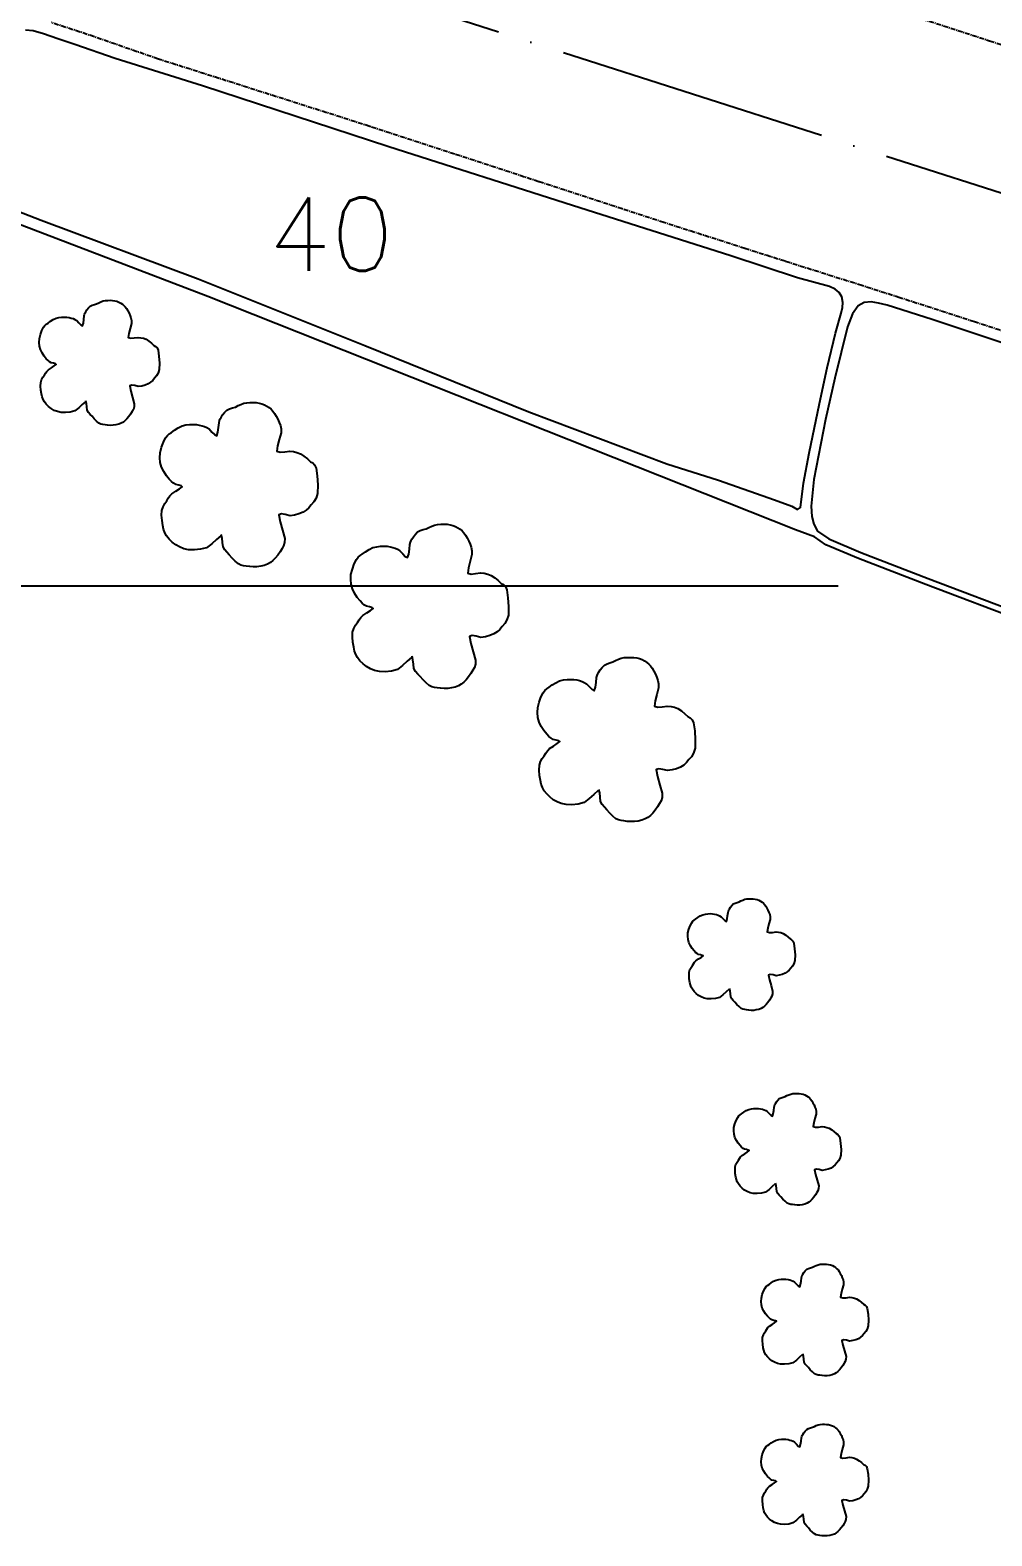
# Model space of a CAD drawing. Header units: millimetres. Extents: x 733975 to 738430, y 7821792 to 7824942.
# Drawn here: x 735218.3 to 735473.8, y 7822547.8 to 7822947.6 of the extents above; entities that cross this region are included whole.
import ezdxf
from ezdxf.enums import TextEntityAlignment as Align

# ---------------------------------------------------------------- set-up
doc = ezdxf.new("R2010")
doc.units = ezdxf.units.MM
for name, pattern in [('ACAD_ISO04W100', [30, 24, -3, 0, -3]), ('CENTER', [2, 1.25, -0.25, 0.25, -0.25]), ('CONTINUO', [0])]:
    doc.linetypes.add(name, pattern=pattern)
for name, color, linetype in [('0114001021', 1, 'Continuous'), ('0114001021040', 5, 'Continuous'), ('0114001021041', 5, 'Continuous'), ('MALHA', 8, 'Continuous'), ('MATO', 3, 'Continuous'), ('REDE_DE_LUZ', 6, 'CENTER'), ('TEXTO', 7, 'Continuous')]:
    doc.layers.add(name, color=color, linetype=linetype)
doc.styles.add('Simplex', font='simplex.shx')

msp = doc.modelspace()

# ---------------------------------------------------------------- linework, layer by layer
at = {"layer": '0114001021', "ltscale": 80}
msp.add_lwpolyline([(735794.47, 7822666.59), (735721.95, 7822695.39), (735613.36, 7822737.98), (735580.89, 7822751.4), (735551.01, 7822762.97), (735536.47, 7822768.62), (735515.47, 7822776.96), (735482.96, 7822790.27), (735456.27, 7822800.37), (735438.41, 7822807.28), (735429.73, 7822810.96), (735426.7, 7822813.01), (735421.67, 7822814.87), (735265.56, 7822876.83), (735107.3, 7822937.3), (734937.83, 7822925.25), (734930.11, 7822921.11), (734928.44, 7822994), (734925.56, 7823250.4), (734924.65, 7823416.59)], dxfattribs=at)
at = {"layer": '0114001021040', "elevation": 639.69}
msp.add_lwpolyline([(735191.37, 7822908.72), (735221.23, 7822897.14), (735262.99, 7822881.52), (735307.22, 7822863.83), (735350.79, 7822846.23), (735387.46, 7822832.47), (735401.17, 7822828.12), (735416.09, 7822822.86), (735420.65, 7822821.16), (735422.22, 7822820.3), (735422.96, 7822820.84), (735423.82, 7822827.28), (735425.27, 7822835.22), (735428.04, 7822848.45), (735430.09, 7822857.93), (735432.27, 7822867.1), (735433.78, 7822872.39), (735434.16, 7822873.9), (735434.26, 7822875.3), (735433.99, 7822876.73), (735433.24, 7822877.93), (735432.21, 7822878.78), (735430.71, 7822879.48), (735422.16, 7822881.85), (735404.44, 7822887.68), (735362.42, 7822900.99), (735313.59, 7822916.58), (735264.17, 7822932.82), (735240.9, 7822940.04), (735230.21, 7822943.73), (735225.72, 7822945.27), (735221.93, 7822946.6), (735219.14, 7822947.36), (735217.09, 7822947.56)], dxfattribs=at)
at = {"layer": '0114001021041', "elevation": 641.32}
msp.add_lwpolyline([(735486.09, 7822861.37), (735458.01, 7822870.73), (735445.97, 7822874.55), (735443.74, 7822875.08), (735441.78, 7822875.41), (735439.94, 7822875.24), (735438.27, 7822874.35), (735436.8, 7822872.24), (735435.49, 7822868.81), (735432.12, 7822855.14), (735429.59, 7822844.24), (735426.57, 7822828.24), (735425.86, 7822821.21), (735425.99, 7822818.44), (735426.51, 7822816.43), (735427.51, 7822814.53), (735430.56, 7822812.48), (735439.05, 7822808.88), (735456.89, 7822801.97), (735483.59, 7822791.87)], dxfattribs=at)
at = {"layer": 'MALHA', "color": 8}
msp.add_lwpolyline([(734124.69, 7822800), (735433.02, 7822800)], dxfattribs=at)
at = {"layer": 'MATO', "color": 94, "linetype": 'CONTINUO'}
for points in [[(735233.06, 7822848.91, 0), (735232.19, 7822848.15, 0), (735231.24, 7822847.3, 0), (735230.19, 7822846.5, 0), (735228.98, 7822846.16, 0), (735227.74, 7822846.03, 0), (735226.55, 7822846.08, 0), (735225.58, 7822846.29, 0), (735224.72, 7822846.63, 0), (735223.96, 7822847.09, 0), (735223.24, 7822847.63, 0), (735222.62, 7822848.24, 0), (735222.11, 7822848.9, 0), (735221.77, 7822849.52, 0), (735221.52, 7822850.2, 0), (735221.35, 7822850.97, 0), (735221.19, 7822851.99, 0), (735221.11, 7822853.03, 0), (735221.15, 7822854.03, 0), (735221.4, 7822854.77, 0), (735221.75, 7822855.41, 0), (735222.14, 7822855.97, 0), (735222.43, 7822856.47, 0), (735222.77, 7822856.94, 0), (735223.19, 7822857.4, 0), (735223.99, 7822857.92, 0), (735224.75, 7822858.41, 0), (735225.28, 7822858.82, 0), (735225.05, 7822858.99, 0), (735224.56, 7822859.11, 0), (735223.95, 7822859.24, 0), (735223.52, 7822859.5, 0), (735223.09, 7822859.85, 0), (735222.63, 7822860.33, 0), (735222.07, 7822861.04, 0), (735221.53, 7822861.86, 0), (735221.09, 7822862.77, 0), (735220.84, 7822863.7, 0), (735220.75, 7822864.68, 0), (735220.81, 7822865.68, 0), (735221.09, 7822866.77, 0), (735221.48, 7822867.81, 0), (735221.92, 7822868.7, 0), (735222.26, 7822869.17, 0), (735222.64, 7822869.51, 0), (735223.1, 7822869.78, 0), (735223.75, 7822870.26, 0), (735224.47, 7822870.71, 0), (735225.24, 7822871.09, 0), (735226, 7822871.28, 0), (735226.76, 7822871.38, 0), (735227.48, 7822871.39, 0), (735228.13, 7822871.36, 0), (735228.73, 7822871.27, 0), (735229.28, 7822871.14, 0), (735229.77, 7822870.98, 0), (735230.24, 7822870.76, 0), (735230.7, 7822870.48, 0), (735231.26, 7822869.86, 0), (735231.8, 7822869.34, 0), (735232.26, 7822869.09, 0), (735232.48, 7822869.8, 0), (735232.63, 7822870.76, 0), (735232.72, 7822871.75, 0), (735232.82, 7822872.18, 0), (735232.94, 7822872.51, 0), (735233.12, 7822872.81, 0), (735233.43, 7822873.31, 0), (735233.82, 7822873.82, 0), (735234.28, 7822874.28, 0), (735234.83, 7822874.54, 0), (735235.41, 7822874.74, 0), (735236.01, 7822874.91, 0), (735236.57, 7822875.18, 0), (735237.13, 7822875.44, 0), (735237.7, 7822875.66, 0), (735238.33, 7822875.78, 0), (735238.97, 7822875.83, 0), (735239.6, 7822875.84, 0), (735240.23, 7822875.8, 0), (735240.83, 7822875.72, 0), (735241.4, 7822875.58, 0), (735241.93, 7822875.37, 0), (735242.42, 7822875.12, 0), (735242.86, 7822874.81, 0), (735243.25, 7822874.48, 0), (735243.61, 7822874.09, 0), (735243.95, 7822873.64, 0), (735244.3, 7822873.07, 0), (735244.62, 7822872.44, 0), (735244.9, 7822871.76, 0), (735245.12, 7822871.16, 0), (735245.25, 7822870.48, 0), (735245.27, 7822869.68, 0), (735244.89, 7822868.35, 0), (735244.54, 7822867.05, 0), (735244.4, 7822865.96, 0), (735245.08, 7822865.77, 0), (735246, 7822865.84, 0), (735247.01, 7822866, 0), (735247.76, 7822865.92, 0), (735248.48, 7822865.75, 0), (735249.16, 7822865.48, 0), (735249.89, 7822865, 0), (735250.58, 7822864.44, 0), (735251.19, 7822863.87, 0), (735251.67, 7822863.61, 0), (735252.04, 7822863.24, 0), (735252.32, 7822862.59, 0), (735252.55, 7822860.98, 0), (735252.66, 7822859.19, 0), (735252.63, 7822857.47, 0), (735252.32, 7822856.49, 0), (735251.89, 7822855.75, 0), (735251.37, 7822855.18, 0), (735250.89, 7822854.58, 0), (735250.34, 7822854.07, 0), (735249.7, 7822853.65, 0), (735248.87, 7822853.32, 0), (735247.98, 7822853.09, 0), (735247.08, 7822852.95, 0), (735246.12, 7822853.21, 0), (735245.31, 7822853.35, 0), (735244.78, 7822853.15, 0), (735245.06, 7822851.73, 0), (735245.53, 7822850.04, 0), (735246.01, 7822848.37, 0), (735245.97, 7822847.52, 0), (735245.77, 7822846.87, 0), (735245.44, 7822846.34, 0), (735245.04, 7822845.65, 0), (735244.57, 7822844.99, 0), (735244.06, 7822844.39, 0), (735243.6, 7822843.91, 0), (735243.1, 7822843.51, 0), (735242.54, 7822843.18, 0), (735241.86, 7822842.93, 0), (735241.13, 7822842.75, 0), (735240.38, 7822842.65, 0), (735239.64, 7822842.64, 0), (735238.92, 7822842.68, 0), (735238.24, 7822842.78, 0), (735237.68, 7822842.84, 0), (735237.15, 7822842.98, 0), (735236.63, 7822843.24, 0), (735236, 7822843.76, 0), (735235.38, 7822844.39, 0), (735234.79, 7822845.04, 0), (735234.29, 7822845.56, 0), (735233.87, 7822846.09, 0), (735233.53, 7822846.68, 0), (735233.44, 7822847.57, 0), (735233.34, 7822848.44, 0), (735233.15, 7822849.15, 0)], [(735268.97, 7822813.34, 0), (735267.83, 7822812.35, 0), (735266.57, 7822811.22, 0), (735265.21, 7822810.17, 0), (735263.61, 7822809.74, 0), (735261.98, 7822809.56, 0), (735260.42, 7822809.62, 0), (735259.15, 7822809.9, 0), (735258.02, 7822810.35, 0), (735257.01, 7822810.95, 0), (735256.07, 7822811.66, 0), (735255.26, 7822812.46, 0), (735254.59, 7822813.32, 0), (735254.13, 7822814.15, 0), (735253.81, 7822815.04, 0), (735253.59, 7822816.05, 0), (735253.38, 7822817.38, 0), (735253.27, 7822818.76, 0), (735253.32, 7822820.07, 0), (735253.65, 7822821.05, 0), (735254.11, 7822821.88, 0), (735254.62, 7822822.61, 0), (735255.01, 7822823.28, 0), (735255.45, 7822823.9, 0), (735256, 7822824.49, 0), (735257.06, 7822825.18, 0), (735258.05, 7822825.82, 0), (735258.76, 7822826.36, 0), (735258.45, 7822826.59, 0), (735257.81, 7822826.75, 0), (735257, 7822826.92, 0), (735256.44, 7822827.26, 0), (735255.87, 7822827.72, 0), (735255.27, 7822828.35, 0), (735254.53, 7822829.28, 0), (735253.83, 7822830.36, 0), (735253.24, 7822831.56, 0), (735252.92, 7822832.78, 0), (735252.8, 7822834.06, 0), (735252.87, 7822835.37, 0), (735253.24, 7822836.81, 0), (735253.75, 7822838.17, 0), (735254.34, 7822839.35, 0), (735254.79, 7822839.96, 0), (735255.29, 7822840.4, 0), (735255.88, 7822840.77, 0), (735256.73, 7822841.39, 0), (735257.68, 7822841.98, 0), (735258.69, 7822842.49, 0), (735259.7, 7822842.74, 0), (735260.69, 7822842.86, 0), (735261.65, 7822842.89, 0), (735262.49, 7822842.84, 0), (735263.28, 7822842.73, 0), (735264.01, 7822842.55, 0), (735264.65, 7822842.34, 0), (735265.26, 7822842.06, 0), (735265.87, 7822841.69, 0), (735266.61, 7822840.87, 0), (735267.31, 7822840.19, 0), (735267.92, 7822839.86, 0), (735268.21, 7822840.8, 0), (735268.4, 7822842.05, 0), (735268.53, 7822843.35, 0), (735268.66, 7822843.92, 0), (735268.82, 7822844.35, 0), (735269.05, 7822844.74, 0), (735269.46, 7822845.41, 0), (735269.97, 7822846.07, 0), (735270.58, 7822846.68, 0), (735271.29, 7822847.01, 0), (735272.06, 7822847.28, 0), (735272.85, 7822847.51, 0), (735273.58, 7822847.87, 0), (735274.32, 7822848.21, 0), (735275.07, 7822848.5, 0), (735275.9, 7822848.65, 0), (735276.73, 7822848.72, 0), (735277.57, 7822848.72, 0), (735278.39, 7822848.68, 0), (735279.18, 7822848.57, 0), (735279.93, 7822848.39, 0), (735280.62, 7822848.12, 0), (735281.26, 7822847.78, 0), (735281.85, 7822847.37, 0), (735282.37, 7822846.94, 0), (735282.84, 7822846.43, 0), (735283.28, 7822845.83, 0), (735283.74, 7822845.08, 0), (735284.16, 7822844.25, 0), (735284.52, 7822843.37, 0), (735284.81, 7822842.58, 0), (735284.99, 7822841.69, 0), (735285.01, 7822840.63, 0), (735284.51, 7822838.89, 0), (735284.06, 7822837.18, 0), (735283.88, 7822835.75, 0), (735284.77, 7822835.5, 0), (735285.97, 7822835.58, 0), (735287.3, 7822835.8, 0), (735288.29, 7822835.69, 0), (735289.23, 7822835.47, 0), (735290.13, 7822835.12, 0), (735291.09, 7822834.48, 0), (735291.99, 7822833.75, 0), (735292.8, 7822833, 0), (735293.42, 7822832.66, 0), (735293.91, 7822832.17, 0), (735294.28, 7822831.31, 0), (735294.58, 7822829.2, 0), (735294.73, 7822826.85, 0), (735294.68, 7822824.59, 0), (735294.28, 7822823.31, 0), (735293.72, 7822822.34, 0), (735293.03, 7822821.58, 0), (735292.4, 7822820.79, 0), (735291.68, 7822820.13, 0), (735290.84, 7822819.57, 0), (735289.75, 7822819.14, 0), (735288.58, 7822818.83, 0), (735287.39, 7822818.65, 0), (735286.13, 7822818.99, 0), (735285.07, 7822819.18, 0), (735284.37, 7822818.92, 0), (735284.74, 7822817.05, 0), (735285.36, 7822814.83, 0), (735285.98, 7822812.64, 0), (735285.94, 7822811.52, 0), (735285.67, 7822810.67, 0), (735285.25, 7822809.96, 0), (735284.72, 7822809.06, 0), (735284.1, 7822808.19, 0), (735283.43, 7822807.41, 0), (735282.82, 7822806.77, 0), (735282.16, 7822806.24, 0), (735281.43, 7822805.81, 0), (735280.54, 7822805.48, 0), (735279.58, 7822805.25, 0), (735278.59, 7822805.12, 0), (735277.62, 7822805.1, 0), (735276.67, 7822805.16, 0), (735275.77, 7822805.29, 0), (735275.04, 7822805.37, 0), (735274.35, 7822805.56, 0), (735273.66, 7822805.89, 0), (735272.84, 7822806.58, 0), (735272.02, 7822807.4, 0), (735271.24, 7822808.26, 0), (735270.59, 7822808.94, 0), (735270.04, 7822809.64, 0), (735269.6, 7822810.41, 0), (735269.47, 7822811.58, 0), (735269.34, 7822812.72, 0), (735269.09, 7822813.66, 0)], [(735319.67, 7822781.02, 0), (735318.53, 7822780.03, 0), (735317.27, 7822778.91, 0), (735315.91, 7822777.86, 0), (735314.31, 7822777.42, 0), (735312.68, 7822777.25, 0), (735311.12, 7822777.31, 0), (735309.85, 7822777.58, 0), (735308.72, 7822778.03, 0), (735307.71, 7822778.63, 0), (735306.77, 7822779.34, 0), (735305.96, 7822780.14, 0), (735305.29, 7822781.01, 0), (735304.83, 7822781.83, 0), (735304.51, 7822782.73, 0), (735304.29, 7822783.74, 0), (735304.07, 7822785.07, 0), (735303.97, 7822786.45, 0), (735304.02, 7822787.76, 0), (735304.35, 7822788.73, 0), (735304.81, 7822789.57, 0), (735305.32, 7822790.3, 0), (735305.71, 7822790.97, 0), (735306.15, 7822791.59, 0), (735306.7, 7822792.18, 0), (735307.75, 7822792.87, 0), (735308.75, 7822793.51, 0), (735309.45, 7822794.05, 0), (735309.15, 7822794.27, 0), (735308.51, 7822794.43, 0), (735307.7, 7822794.61, 0), (735307.14, 7822794.94, 0), (735306.57, 7822795.41, 0), (735305.97, 7822796.04, 0), (735305.23, 7822796.96, 0), (735304.53, 7822798.05, 0), (735303.94, 7822799.24, 0), (735303.62, 7822800.47, 0), (735303.5, 7822801.75, 0), (735303.57, 7822803.06, 0), (735303.94, 7822804.5, 0), (735304.45, 7822805.86, 0), (735305.04, 7822807.03, 0), (735305.48, 7822807.65, 0), (735305.98, 7822808.09, 0), (735306.58, 7822808.46, 0), (735307.43, 7822809.08, 0), (735308.38, 7822809.67, 0), (735309.39, 7822810.18, 0), (735310.4, 7822810.42, 0), (735311.39, 7822810.55, 0), (735312.34, 7822810.57, 0), (735313.19, 7822810.53, 0), (735313.98, 7822810.41, 0), (735314.7, 7822810.23, 0), (735315.35, 7822810.03, 0), (735315.96, 7822809.74, 0), (735316.57, 7822809.37, 0), (735317.31, 7822808.56, 0), (735318.01, 7822807.87, 0), (735318.62, 7822807.54, 0), (735318.91, 7822808.48, 0), (735319.1, 7822809.74, 0), (735319.23, 7822811.03, 0), (735319.36, 7822811.6, 0), (735319.52, 7822812.03, 0), (735319.75, 7822812.43, 0), (735320.16, 7822813.09, 0), (735320.67, 7822813.76, 0), (735321.28, 7822814.36, 0), (735321.99, 7822814.7, 0), (735322.76, 7822814.96, 0), (735323.55, 7822815.2, 0), (735324.28, 7822815.55, 0), (735325.02, 7822815.89, 0), (735325.77, 7822816.18, 0), (735326.6, 7822816.33, 0), (735327.43, 7822816.41, 0), (735328.27, 7822816.41, 0), (735329.09, 7822816.37, 0), (735329.88, 7822816.26, 0), (735330.63, 7822816.07, 0), (735331.32, 7822815.8, 0), (735331.96, 7822815.46, 0), (735332.55, 7822815.06, 0), (735333.07, 7822814.62, 0), (735333.54, 7822814.12, 0), (735333.98, 7822813.52, 0), (735334.44, 7822812.77, 0), (735334.86, 7822811.94, 0), (735335.22, 7822811.06, 0), (735335.51, 7822810.27, 0), (735335.69, 7822809.37, 0), (735335.71, 7822808.32, 0), (735335.21, 7822806.58, 0), (735334.76, 7822804.86, 0), (735334.58, 7822803.43, 0), (735335.47, 7822803.18, 0), (735336.67, 7822803.27, 0), (735338, 7822803.48, 0), (735338.99, 7822803.37, 0), (735339.93, 7822803.16, 0), (735340.83, 7822802.8, 0), (735341.79, 7822802.17, 0), (735342.69, 7822801.44, 0), (735343.5, 7822800.69, 0), (735344.12, 7822800.35, 0), (735344.61, 7822799.85, 0), (735344.98, 7822799, 0), (735345.28, 7822796.88, 0), (735345.43, 7822794.54, 0), (735345.38, 7822792.27, 0), (735344.98, 7822790.99, 0), (735344.41, 7822790.02, 0), (735343.73, 7822789.26, 0), (735343.1, 7822788.48, 0), (735342.37, 7822787.81, 0), (735341.54, 7822787.26, 0), (735340.45, 7822786.83, 0), (735339.28, 7822786.52, 0), (735338.09, 7822786.34, 0), (735336.83, 7822786.68, 0), (735335.77, 7822786.86, 0), (735335.07, 7822786.6, 0), (735335.44, 7822784.74, 0), (735336.06, 7822782.52, 0), (735336.68, 7822780.32, 0), (735336.64, 7822779.2, 0), (735336.37, 7822778.35, 0), (735335.94, 7822777.65, 0), (735335.41, 7822776.74, 0), (735334.8, 7822775.88, 0), (735334.13, 7822775.09, 0), (735333.52, 7822774.46, 0), (735332.86, 7822773.93, 0), (735332.13, 7822773.5, 0), (735331.23, 7822773.17, 0), (735330.28, 7822772.94, 0), (735329.29, 7822772.8, 0), (735328.31, 7822772.78, 0), (735327.37, 7822772.85, 0), (735326.47, 7822772.97, 0), (735325.74, 7822773.06, 0), (735325.05, 7822773.24, 0), (735324.36, 7822773.57, 0), (735323.54, 7822774.27, 0), (735322.72, 7822775.08, 0), (735321.94, 7822775.95, 0), (735321.29, 7822776.62, 0), (735320.73, 7822777.32, 0), (735320.29, 7822778.09, 0), (735320.17, 7822779.27, 0), (735320.04, 7822780.41, 0), (735319.79, 7822781.35, 0)], [(735369.27, 7822745.66, 0), (735368.13, 7822744.68, 0), (735366.87, 7822743.55, 0), (735365.5, 7822742.5, 0), (735363.9, 7822742.06, 0), (735362.28, 7822741.89, 0), (735360.72, 7822741.95, 0), (735359.45, 7822742.22, 0), (735358.31, 7822742.68, 0), (735357.31, 7822743.27, 0), (735356.37, 7822743.98, 0), (735355.56, 7822744.79, 0), (735354.89, 7822745.65, 0), (735354.43, 7822746.47, 0), (735354.1, 7822747.37, 0), (735353.89, 7822748.38, 0), (735353.67, 7822749.71, 0), (735353.57, 7822751.09, 0), (735353.62, 7822752.4, 0), (735353.95, 7822753.37, 0), (735354.4, 7822754.21, 0), (735354.92, 7822754.94, 0), (735355.31, 7822755.61, 0), (735355.75, 7822756.23, 0), (735356.3, 7822756.82, 0), (735357.35, 7822757.51, 0), (735358.34, 7822758.15, 0), (735359.05, 7822758.69, 0), (735358.75, 7822758.91, 0), (735358.1, 7822759.07, 0), (735357.3, 7822759.25, 0), (735356.74, 7822759.58, 0), (735356.16, 7822760.05, 0), (735355.57, 7822760.68, 0), (735354.83, 7822761.61, 0), (735354.13, 7822762.69, 0), (735353.54, 7822763.88, 0), (735353.22, 7822765.11, 0), (735353.1, 7822766.39, 0), (735353.17, 7822767.7, 0), (735353.54, 7822769.14, 0), (735354.05, 7822770.5, 0), (735354.64, 7822771.67, 0), (735355.08, 7822772.29, 0), (735355.58, 7822772.73, 0), (735356.18, 7822773.1, 0), (735357.03, 7822773.72, 0), (735357.98, 7822774.31, 0), (735358.99, 7822774.82, 0), (735360, 7822775.07, 0), (735360.99, 7822775.19, 0), (735361.94, 7822775.21, 0), (735362.79, 7822775.17, 0), (735363.58, 7822775.06, 0), (735364.3, 7822774.88, 0), (735364.95, 7822774.67, 0), (735365.56, 7822774.39, 0), (735366.17, 7822774.01, 0), (735366.91, 7822773.2, 0), (735367.61, 7822772.51, 0), (735368.21, 7822772.19, 0), (735368.51, 7822773.12, 0), (735368.7, 7822774.38, 0), (735368.83, 7822775.67, 0), (735368.96, 7822776.24, 0), (735369.12, 7822776.67, 0), (735369.35, 7822777.07, 0), (735369.76, 7822777.73, 0), (735370.27, 7822778.4, 0), (735370.88, 7822779, 0), (735371.59, 7822779.34, 0), (735372.36, 7822779.6, 0), (735373.15, 7822779.84, 0), (735373.88, 7822780.19, 0), (735374.62, 7822780.53, 0), (735375.37, 7822780.82, 0), (735376.19, 7822780.97, 0), (735377.03, 7822781.05, 0), (735377.87, 7822781.05, 0), (735378.69, 7822781.01, 0), (735379.48, 7822780.9, 0), (735380.23, 7822780.71, 0), (735380.92, 7822780.44, 0), (735381.56, 7822780.1, 0), (735382.15, 7822779.7, 0), (735382.66, 7822779.27, 0), (735383.14, 7822778.76, 0), (735383.58, 7822778.16, 0), (735384.04, 7822777.41, 0), (735384.46, 7822776.58, 0), (735384.82, 7822775.7, 0), (735385.11, 7822774.91, 0), (735385.29, 7822774.02, 0), (735385.31, 7822772.96, 0), (735384.81, 7822771.22, 0), (735384.35, 7822769.5, 0), (735384.18, 7822768.07, 0), (735385.07, 7822767.82, 0), (735386.27, 7822767.91, 0), (735387.6, 7822768.13, 0), (735388.59, 7822768.02, 0), (735389.53, 7822767.8, 0), (735390.43, 7822767.45, 0), (735391.39, 7822766.81, 0), (735392.29, 7822766.08, 0), (735393.1, 7822765.33, 0), (735393.72, 7822764.99, 0), (735394.21, 7822764.49, 0), (735394.58, 7822763.64, 0), (735394.88, 7822761.53, 0), (735395.02, 7822759.18, 0), (735394.98, 7822756.92, 0), (735394.58, 7822755.63, 0), (735394.01, 7822754.66, 0), (735393.33, 7822753.91, 0), (735392.69, 7822753.12, 0), (735391.97, 7822752.45, 0), (735391.14, 7822751.9, 0), (735390.05, 7822751.47, 0), (735388.88, 7822751.16, 0), (735387.69, 7822750.98, 0), (735386.43, 7822751.32, 0), (735385.37, 7822751.5, 0), (735384.67, 7822751.25, 0), (735385.04, 7822749.38, 0), (735385.66, 7822747.16, 0), (735386.28, 7822744.97, 0), (735386.23, 7822743.84, 0), (735385.97, 7822743, 0), (735385.54, 7822742.29, 0), (735385.01, 7822741.38, 0), (735384.4, 7822740.52, 0), (735383.73, 7822739.73, 0), (735383.11, 7822739.1, 0), (735382.46, 7822738.57, 0), (735381.73, 7822738.14, 0), (735380.83, 7822737.81, 0), (735379.88, 7822737.58, 0), (735378.89, 7822737.44, 0), (735377.91, 7822737.43, 0), (735376.97, 7822737.49, 0), (735376.07, 7822737.61, 0), (735375.34, 7822737.7, 0), (735374.65, 7822737.88, 0), (735373.96, 7822738.21, 0), (735373.13, 7822738.91, 0), (735372.31, 7822739.72, 0), (735371.54, 7822740.59, 0), (735370.89, 7822741.27, 0), (735370.33, 7822741.96, 0), (735369.89, 7822742.74, 0), (735369.77, 7822743.91, 0), (735369.64, 7822745.05, 0), (735369.39, 7822745.99, 0)], [(735404.03, 7822692.93, 0), (735403.26, 7822692.26, 0), (735402.4, 7822691.49, 0), (735401.47, 7822690.78, 0), (735400.39, 7822690.48, 0), (735399.28, 7822690.36, 0), (735398.22, 7822690.4, 0), (735397.36, 7822690.59, 0), (735396.59, 7822690.9, 0), (735395.9, 7822691.31, 0), (735395.27, 7822691.79, 0), (735394.71, 7822692.33, 0), (735394.26, 7822692.92, 0), (735393.95, 7822693.48, 0), (735393.73, 7822694.09, 0), (735393.58, 7822694.77, 0), (735393.43, 7822695.68, 0), (735393.37, 7822696.61, 0), (735393.39, 7822697.51, 0), (735393.62, 7822698.17, 0), (735393.93, 7822698.74, 0), (735394.28, 7822699.23, 0), (735394.54, 7822699.69, 0), (735394.84, 7822700.11, 0), (735395.22, 7822700.51, 0), (735395.93, 7822700.98, 0), (735396.61, 7822701.41, 0), (735397.09, 7822701.78, 0), (735396.88, 7822701.93, 0), (735396.45, 7822702.04, 0), (735395.9, 7822702.16, 0), (735395.52, 7822702.39, 0), (735395.13, 7822702.7, 0), (735394.72, 7822703.13, 0), (735394.22, 7822703.76, 0), (735393.74, 7822704.5, 0), (735393.34, 7822705.31, 0), (735393.13, 7822706.14, 0), (735393.04, 7822707.01, 0), (735393.09, 7822707.9, 0), (735393.34, 7822708.88, 0), (735393.69, 7822709.8, 0), (735394.09, 7822710.6, 0), (735394.39, 7822711.02, 0), (735394.73, 7822711.32, 0), (735395.14, 7822711.57, 0), (735395.72, 7822711.99, 0), (735396.36, 7822712.39, 0), (735397.05, 7822712.74, 0), (735397.73, 7822712.91, 0), (735398.4, 7822712.99, 0), (735399.05, 7822713.01, 0), (735399.63, 7822712.98, 0), (735400.16, 7822712.9, 0), (735400.66, 7822712.78, 0), (735401.09, 7822712.64, 0), (735401.51, 7822712.44, 0), (735401.92, 7822712.19, 0), (735402.43, 7822711.64, 0), (735402.91, 7822711.17, 0), (735403.31, 7822710.95, 0), (735403.52, 7822711.59, 0), (735403.64, 7822712.44, 0), (735403.73, 7822713.32, 0), (735403.82, 7822713.71, 0), (735403.93, 7822714, 0), (735404.09, 7822714.27, 0), (735404.36, 7822714.72, 0), (735404.71, 7822715.17, 0), (735405.12, 7822715.58, 0), (735405.61, 7822715.81, 0), (735406.13, 7822715.99, 0), (735406.67, 7822716.15, 0), (735407.17, 7822716.39, 0), (735407.67, 7822716.62, 0), (735408.18, 7822716.82, 0), (735408.74, 7822716.92, 0), (735409.31, 7822716.97, 0), (735409.87, 7822716.97, 0), (735410.43, 7822716.94, 0), (735410.97, 7822716.87, 0), (735411.48, 7822716.75, 0), (735411.95, 7822716.56, 0), (735412.38, 7822716.33, 0), (735412.78, 7822716.06, 0), (735413.13, 7822715.76, 0), (735413.45, 7822715.42, 0), (735413.75, 7822715.01, 0), (735414.07, 7822714.5, 0), (735414.35, 7822713.94, 0), (735414.6, 7822713.34, 0), (735414.8, 7822712.8, 0), (735414.91, 7822712.19, 0), (735414.93, 7822711.47, 0), (735414.59, 7822710.29, 0), (735414.28, 7822709.13, 0), (735414.16, 7822708.16, 0), (735414.76, 7822707.99, 0), (735415.58, 7822708.05, 0), (735416.49, 7822708.19, 0), (735417.16, 7822708.12, 0), (735417.79, 7822707.97, 0), (735418.41, 7822707.73, 0), (735419.06, 7822707.3, 0), (735419.67, 7822706.8, 0), (735420.22, 7822706.29, 0), (735420.64, 7822706.06, 0), (735420.98, 7822705.72, 0), (735421.23, 7822705.14, 0), (735421.43, 7822703.71, 0), (735421.53, 7822702.11, 0), (735421.5, 7822700.57, 0), (735421.23, 7822699.7, 0), (735420.84, 7822699.04, 0), (735420.38, 7822698.53, 0), (735419.95, 7822698, 0), (735419.46, 7822697.54, 0), (735418.89, 7822697.17, 0), (735418.15, 7822696.87, 0), (735417.35, 7822696.66, 0), (735416.55, 7822696.54, 0), (735415.69, 7822696.77, 0), (735414.97, 7822696.9, 0), (735414.49, 7822696.72, 0), (735414.74, 7822695.45, 0), (735415.17, 7822693.95, 0), (735415.59, 7822692.45, 0), (735415.56, 7822691.69, 0), (735415.38, 7822691.12, 0), (735415.09, 7822690.64, 0), (735414.73, 7822690.02, 0), (735414.31, 7822689.43, 0), (735413.85, 7822688.9, 0), (735413.44, 7822688.47, 0), (735412.99, 7822688.11, 0), (735412.5, 7822687.82, 0), (735411.89, 7822687.59, 0), (735411.24, 7822687.44, 0), (735410.57, 7822687.34, 0), (735409.9, 7822687.33, 0), (735409.26, 7822687.37, 0), (735408.65, 7822687.46, 0), (735408.16, 7822687.52, 0), (735407.69, 7822687.64, 0), (735407.22, 7822687.87, 0), (735406.66, 7822688.34, 0), (735406.1, 7822688.89, 0), (735405.57, 7822689.48, 0), (735405.13, 7822689.94, 0), (735404.75, 7822690.42, 0), (735404.46, 7822690.94, 0), (735404.37, 7822691.74, 0), (735404.28, 7822692.51, 0), (735404.11, 7822693.15, 0)], [(735416.26, 7822641.24, 0), (735415.48, 7822640.57, 0), (735414.63, 7822639.81, 0), (735413.7, 7822639.1, 0), (735412.61, 7822638.8, 0), (735411.51, 7822638.68, 0), (735410.45, 7822638.72, 0), (735409.58, 7822638.91, 0), (735408.81, 7822639.21, 0), (735408.13, 7822639.62, 0), (735407.49, 7822640.1, 0), (735406.94, 7822640.65, 0), (735406.48, 7822641.24, 0), (735406.17, 7822641.8, 0), (735405.95, 7822642.4, 0), (735405.8, 7822643.09, 0), (735405.66, 7822644, 0), (735405.59, 7822644.93, 0), (735405.62, 7822645.82, 0), (735405.85, 7822646.48, 0), (735406.16, 7822647.05, 0), (735406.51, 7822647.55, 0), (735406.77, 7822648, 0), (735407.07, 7822648.42, 0), (735407.44, 7822648.83, 0), (735408.16, 7822649.29, 0), (735408.83, 7822649.73, 0), (735409.32, 7822650.1, 0), (735409.11, 7822650.25, 0), (735408.67, 7822650.36, 0), (735408.12, 7822650.48, 0), (735407.74, 7822650.7, 0), (735407.35, 7822651.02, 0), (735406.95, 7822651.45, 0), (735406.45, 7822652.08, 0), (735405.97, 7822652.81, 0), (735405.57, 7822653.62, 0), (735405.35, 7822654.46, 0), (735405.27, 7822655.33, 0), (735405.32, 7822656.22, 0), (735405.57, 7822657.2, 0), (735405.92, 7822658.12, 0), (735406.31, 7822658.92, 0), (735406.62, 7822659.34, 0), (735406.96, 7822659.64, 0), (735407.36, 7822659.89, 0), (735407.94, 7822660.31, 0), (735408.59, 7822660.71, 0), (735409.27, 7822661.05, 0), (735409.96, 7822661.22, 0), (735410.63, 7822661.31, 0), (735411.28, 7822661.32, 0), (735411.85, 7822661.29, 0), (735412.39, 7822661.22, 0), (735412.88, 7822661.09, 0), (735413.32, 7822660.95, 0), (735413.74, 7822660.76, 0), (735414.15, 7822660.51, 0), (735414.65, 7822659.96, 0), (735415.13, 7822659.49, 0), (735415.54, 7822659.27, 0), (735415.74, 7822659.9, 0), (735415.87, 7822660.76, 0), (735415.96, 7822661.64, 0), (735416.05, 7822662.02, 0), (735416.15, 7822662.32, 0), (735416.31, 7822662.58, 0), (735416.59, 7822663.04, 0), (735416.94, 7822663.49, 0), (735417.35, 7822663.9, 0), (735417.84, 7822664.13, 0), (735418.36, 7822664.31, 0), (735418.9, 7822664.46, 0), (735419.39, 7822664.71, 0), (735419.89, 7822664.94, 0), (735420.4, 7822665.13, 0), (735420.96, 7822665.24, 0), (735421.53, 7822665.29, 0), (735422.1, 7822665.29, 0), (735422.66, 7822665.26, 0), (735423.19, 7822665.18, 0), (735423.7, 7822665.06, 0), (735424.17, 7822664.88, 0), (735424.61, 7822664.65, 0), (735425.01, 7822664.37, 0), (735425.36, 7822664.08, 0), (735425.68, 7822663.73, 0), (735425.98, 7822663.33, 0), (735426.29, 7822662.82, 0), (735426.58, 7822662.25, 0), (735426.82, 7822661.65, 0), (735427.02, 7822661.11, 0), (735427.14, 7822660.51, 0), (735427.16, 7822659.79, 0), (735426.82, 7822658.61, 0), (735426.51, 7822657.44, 0), (735426.39, 7822656.47, 0), (735426.99, 7822656.3, 0), (735427.81, 7822656.36, 0), (735428.71, 7822656.51, 0), (735429.38, 7822656.43, 0), (735430.02, 7822656.28, 0), (735430.63, 7822656.04, 0), (735431.29, 7822655.61, 0), (735431.9, 7822655.12, 0), (735432.45, 7822654.61, 0), (735432.87, 7822654.38, 0), (735433.2, 7822654.04, 0), (735433.45, 7822653.46, 0), (735433.66, 7822652.02, 0), (735433.76, 7822650.43, 0), (735433.73, 7822648.89, 0), (735433.46, 7822648.02, 0), (735433.07, 7822647.36, 0), (735432.6, 7822646.84, 0), (735432.17, 7822646.31, 0), (735431.68, 7822645.86, 0), (735431.12, 7822645.48, 0), (735430.37, 7822645.19, 0), (735429.58, 7822644.98, 0), (735428.77, 7822644.86, 0), (735427.92, 7822645.09, 0), (735427.2, 7822645.21, 0), (735426.72, 7822645.04, 0), (735426.97, 7822643.77, 0), (735427.39, 7822642.26, 0), (735427.82, 7822640.77, 0), (735427.78, 7822640.01, 0), (735427.61, 7822639.43, 0), (735427.31, 7822638.95, 0), (735426.95, 7822638.34, 0), (735426.54, 7822637.75, 0), (735426.08, 7822637.22, 0), (735425.66, 7822636.78, 0), (735425.22, 7822636.42, 0), (735424.72, 7822636.13, 0), (735424.11, 7822635.91, 0), (735423.46, 7822635.75, 0), (735422.79, 7822635.66, 0), (735422.13, 7822635.65, 0), (735421.49, 7822635.69, 0), (735420.88, 7822635.77, 0), (735420.38, 7822635.83, 0), (735419.91, 7822635.96, 0), (735419.44, 7822636.18, 0), (735418.88, 7822636.65, 0), (735418.33, 7822637.21, 0), (735417.8, 7822637.8, 0), (735417.36, 7822638.26, 0), (735416.98, 7822638.73, 0), (735416.68, 7822639.25, 0), (735416.6, 7822640.05, 0), (735416.51, 7822640.83, 0), (735416.34, 7822641.46, 0)], [(735423.54, 7822595.93, 0), (735422.76, 7822595.26, 0), (735421.9, 7822594.5, 0), (735420.98, 7822593.78, 0), (735419.89, 7822593.49, 0), (735418.78, 7822593.37, 0), (735417.72, 7822593.41, 0), (735416.86, 7822593.59, 0), (735416.09, 7822593.9, 0), (735415.41, 7822594.31, 0), (735414.77, 7822594.79, 0), (735414.22, 7822595.34, 0), (735413.76, 7822595.92, 0), (735413.45, 7822596.48, 0), (735413.23, 7822597.09, 0), (735413.08, 7822597.78, 0), (735412.94, 7822598.68, 0), (735412.87, 7822599.62, 0), (735412.9, 7822600.51, 0), (735413.12, 7822601.17, 0), (735413.43, 7822601.74, 0), (735413.78, 7822602.24, 0), (735414.05, 7822602.69, 0), (735414.35, 7822603.11, 0), (735414.72, 7822603.51, 0), (735415.44, 7822603.98, 0), (735416.11, 7822604.42, 0), (735416.59, 7822604.78, 0), (735416.38, 7822604.94, 0), (735415.95, 7822605.04, 0), (735415.4, 7822605.16, 0), (735415.02, 7822605.39, 0), (735414.63, 7822605.71, 0), (735414.23, 7822606.13, 0), (735413.72, 7822606.76, 0), (735413.24, 7822607.5, 0), (735412.84, 7822608.31, 0), (735412.63, 7822609.15, 0), (735412.54, 7822610.01, 0), (735412.59, 7822610.91, 0), (735412.85, 7822611.88, 0), (735413.19, 7822612.81, 0), (735413.59, 7822613.61, 0), (735413.89, 7822614.03, 0), (735414.23, 7822614.32, 0), (735414.64, 7822614.57, 0), (735415.22, 7822615, 0), (735415.86, 7822615.4, 0), (735416.55, 7822615.74, 0), (735417.23, 7822615.91, 0), (735417.91, 7822616, 0), (735418.56, 7822616.01, 0), (735419.13, 7822615.98, 0), (735419.67, 7822615.9, 0), (735420.16, 7822615.78, 0), (735420.6, 7822615.64, 0), (735421.01, 7822615.45, 0), (735421.43, 7822615.19, 0), (735421.93, 7822614.64, 0), (735422.41, 7822614.18, 0), (735422.82, 7822613.95, 0), (735423.02, 7822614.59, 0), (735423.15, 7822615.44, 0), (735423.23, 7822616.32, 0), (735423.32, 7822616.71, 0), (735423.43, 7822617, 0), (735423.59, 7822617.27, 0), (735423.87, 7822617.72, 0), (735424.22, 7822618.18, 0), (735424.63, 7822618.59, 0), (735425.11, 7822618.82, 0), (735425.63, 7822618.99, 0), (735426.17, 7822619.15, 0), (735426.67, 7822619.4, 0), (735427.17, 7822619.63, 0), (735427.68, 7822619.82, 0), (735428.24, 7822619.92, 0), (735428.81, 7822619.97, 0), (735429.38, 7822619.98, 0), (735429.93, 7822619.95, 0), (735430.47, 7822619.87, 0), (735430.98, 7822619.75, 0), (735431.45, 7822619.57, 0), (735431.89, 7822619.33, 0), (735432.29, 7822619.06, 0), (735432.64, 7822618.76, 0), (735432.96, 7822618.42, 0), (735433.25, 7822618.01, 0), (735433.57, 7822617.5, 0), (735433.86, 7822616.94, 0), (735434.1, 7822616.34, 0), (735434.3, 7822615.8, 0), (735434.42, 7822615.2, 0), (735434.43, 7822614.48, 0), (735434.09, 7822613.3, 0), (735433.78, 7822612.13, 0), (735433.66, 7822611.16, 0), (735434.27, 7822610.99, 0), (735435.08, 7822611.05, 0), (735435.99, 7822611.19, 0), (735436.66, 7822611.12, 0), (735437.3, 7822610.97, 0), (735437.91, 7822610.73, 0), (735438.56, 7822610.3, 0), (735439.18, 7822609.81, 0), (735439.72, 7822609.3, 0), (735440.15, 7822609.06, 0), (735440.48, 7822608.73, 0), (735440.73, 7822608.15, 0), (735440.93, 7822606.71, 0), (735441.03, 7822605.11, 0), (735441, 7822603.58, 0), (735440.73, 7822602.71, 0), (735440.35, 7822602.05, 0), (735439.88, 7822601.53, 0), (735439.45, 7822601, 0), (735438.96, 7822600.54, 0), (735438.39, 7822600.17, 0), (735437.65, 7822599.88, 0), (735436.86, 7822599.67, 0), (735436.05, 7822599.54, 0), (735435.19, 7822599.77, 0), (735434.47, 7822599.9, 0), (735434, 7822599.73, 0), (735434.25, 7822598.46, 0), (735434.67, 7822596.95, 0), (735435.09, 7822595.46, 0), (735435.06, 7822594.7, 0), (735434.88, 7822594.12, 0), (735434.59, 7822593.64, 0), (735434.23, 7822593.02, 0), (735433.81, 7822592.44, 0), (735433.36, 7822591.9, 0), (735432.94, 7822591.47, 0), (735432.49, 7822591.11, 0), (735432, 7822590.82, 0), (735431.39, 7822590.6, 0), (735430.74, 7822590.44, 0), (735430.07, 7822590.35, 0), (735429.41, 7822590.33, 0), (735428.76, 7822590.38, 0), (735428.16, 7822590.46, 0), (735427.66, 7822590.52, 0), (735427.19, 7822590.65, 0), (735426.72, 7822590.87, 0), (735426.16, 7822591.34, 0), (735425.6, 7822591.9, 0), (735425.08, 7822592.49, 0), (735424.63, 7822592.94, 0), (735424.26, 7822593.42, 0), (735423.96, 7822593.94, 0), (735423.87, 7822594.74, 0), (735423.79, 7822595.51, 0), (735423.62, 7822596.15, 0)], [(735423.54, 7822553.42, 0), (735422.76, 7822552.75, 0), (735421.9, 7822551.98, 0), (735420.98, 7822551.27, 0), (735419.89, 7822550.97, 0), (735418.78, 7822550.85, 0), (735417.72, 7822550.89, 0), (735416.86, 7822551.08, 0), (735416.09, 7822551.39, 0), (735415.41, 7822551.79, 0), (735414.77, 7822552.28, 0), (735414.22, 7822552.82, 0), (735413.76, 7822553.41, 0), (735413.45, 7822553.97, 0), (735413.23, 7822554.58, 0), (735413.08, 7822555.26, 0), (735412.94, 7822556.17, 0), (735412.87, 7822557.1, 0), (735412.9, 7822558, 0), (735413.12, 7822558.66, 0), (735413.43, 7822559.22, 0), (735413.78, 7822559.72, 0), (735414.05, 7822560.18, 0), (735414.35, 7822560.6, 0), (735414.72, 7822561, 0), (735415.44, 7822561.47, 0), (735416.11, 7822561.9, 0), (735416.59, 7822562.27, 0), (735416.38, 7822562.42, 0), (735415.95, 7822562.53, 0), (735415.4, 7822562.65, 0), (735415.02, 7822562.88, 0), (735414.63, 7822563.19, 0), (735414.23, 7822563.62, 0), (735413.72, 7822564.25, 0), (735413.24, 7822564.99, 0), (735412.84, 7822565.8, 0), (735412.63, 7822566.63, 0), (735412.54, 7822567.5, 0), (735412.59, 7822568.39, 0), (735412.85, 7822569.37, 0), (735413.19, 7822570.29, 0), (735413.59, 7822571.09, 0), (735413.89, 7822571.51, 0), (735414.23, 7822571.81, 0), (735414.64, 7822572.06, 0), (735415.22, 7822572.48, 0), (735415.86, 7822572.88, 0), (735416.55, 7822573.23, 0), (735417.23, 7822573.4, 0), (735417.91, 7822573.48, 0), (735418.56, 7822573.49, 0), (735419.13, 7822573.47, 0), (735419.67, 7822573.39, 0), (735420.16, 7822573.27, 0), (735420.6, 7822573.12, 0), (735421.01, 7822572.93, 0), (735421.43, 7822572.68, 0), (735421.93, 7822572.13, 0), (735422.41, 7822571.66, 0), (735422.82, 7822571.44, 0), (735423.02, 7822572.08, 0), (735423.15, 7822572.93, 0), (735423.23, 7822573.81, 0), (735423.32, 7822574.19, 0), (735423.43, 7822574.49, 0), (735423.59, 7822574.76, 0), (735423.87, 7822575.21, 0), (735424.22, 7822575.66, 0), (735424.63, 7822576.07, 0), (735425.11, 7822576.3, 0), (735425.63, 7822576.48, 0), (735426.17, 7822576.64, 0), (735426.67, 7822576.88, 0), (735427.17, 7822577.11, 0), (735427.68, 7822577.31, 0), (735428.24, 7822577.41, 0), (735428.81, 7822577.46, 0), (735429.38, 7822577.46, 0), (735429.93, 7822577.43, 0), (735430.47, 7822577.36, 0), (735430.98, 7822577.23, 0), (735431.45, 7822577.05, 0), (735431.89, 7822576.82, 0), (735432.29, 7822576.54, 0), (735432.64, 7822576.25, 0), (735432.96, 7822575.9, 0), (735433.25, 7822575.5, 0), (735433.57, 7822574.99, 0), (735433.86, 7822574.43, 0), (735434.1, 7822573.82, 0), (735434.3, 7822573.29, 0), (735434.42, 7822572.68, 0), (735434.43, 7822571.96, 0), (735434.09, 7822570.78, 0), (735433.78, 7822569.62, 0), (735433.66, 7822568.64, 0), (735434.27, 7822568.47, 0), (735435.08, 7822568.53, 0), (735435.99, 7822568.68, 0), (735436.66, 7822568.6, 0), (735437.3, 7822568.46, 0), (735437.91, 7822568.22, 0), (735438.56, 7822567.78, 0), (735439.18, 7822567.29, 0), (735439.72, 7822566.78, 0), (735440.15, 7822566.55, 0), (735440.48, 7822566.21, 0), (735440.73, 7822565.63, 0), (735440.93, 7822564.2, 0), (735441.03, 7822562.6, 0), (735441, 7822561.06, 0), (735440.73, 7822560.19, 0), (735440.35, 7822559.53, 0), (735439.88, 7822559.02, 0), (735439.45, 7822558.48, 0), (735438.96, 7822558.03, 0), (735438.39, 7822557.65, 0), (735437.65, 7822557.36, 0), (735436.86, 7822557.15, 0), (735436.05, 7822557.03, 0), (735435.19, 7822557.26, 0), (735434.47, 7822557.38, 0), (735434, 7822557.21, 0), (735434.25, 7822555.94, 0), (735434.67, 7822554.43, 0), (735435.09, 7822552.94, 0), (735435.06, 7822552.18, 0), (735434.88, 7822551.6, 0), (735434.59, 7822551.12, 0), (735434.23, 7822550.51, 0), (735433.81, 7822549.92, 0), (735433.36, 7822549.39, 0), (735432.94, 7822548.96, 0), (735432.49, 7822548.6, 0), (735432, 7822548.31, 0), (735431.39, 7822548.08, 0), (735430.74, 7822547.92, 0), (735430.07, 7822547.83, 0), (735429.41, 7822547.82, 0), (735428.76, 7822547.86, 0), (735428.16, 7822547.95, 0), (735427.66, 7822548.01, 0), (735427.19, 7822548.13, 0), (735426.72, 7822548.36, 0), (735426.16, 7822548.83, 0), (735425.6, 7822549.38, 0), (735425.08, 7822549.97, 0), (735424.63, 7822550.43, 0), (735424.26, 7822550.9, 0), (735423.96, 7822551.43, 0), (735423.87, 7822552.23, 0), (735423.79, 7822553, 0), (735423.62, 7822553.64, 0)]]:
    msp.add_polyline3d(points, dxfattribs=at)
at = {"layer": 'REDE_DE_LUZ', "linetype": 'ACAD_ISO04W100', "ltscale": 3}
msp.add_lwpolyline([(734845.22, 7823106.59), (736574.98, 7822552.26)], dxfattribs=at)
at = {"layer": 'REDE_DE_LUZ', "elevation": 638.38}
for points in [[(735449.6, 7822952.41), (735473.24, 7822944.72), (735496.15, 7822937.56)], [(735495.04, 7822861.82), (735469.19, 7822870.1), (735449.36, 7822876.53), (735439.29, 7822879.75), (735418.89, 7822886.19), (735408.24, 7822889.59), (735386.72, 7822896.49), (735375.64, 7822900.09), (735353.45, 7822907.33), (735331.15, 7822914.63), (735308.55, 7822922.01), (735252.42, 7822939.87), (735233.51, 7822946.44), (735223.94, 7822949.57)]]:
    msp.add_lwpolyline(points, dxfattribs=at)

# ---------------------------------------------------------------- texts
at = {"layer": 'TEXTO', "linetype": 'ByBlock', "style": 'Simplex'}
msp.add_text('40', height=19.5, dxfattribs=at).set_placement((735298.23, 7822883.65), align=Align.CENTER)

doc.saveas('drawing.dxf')
